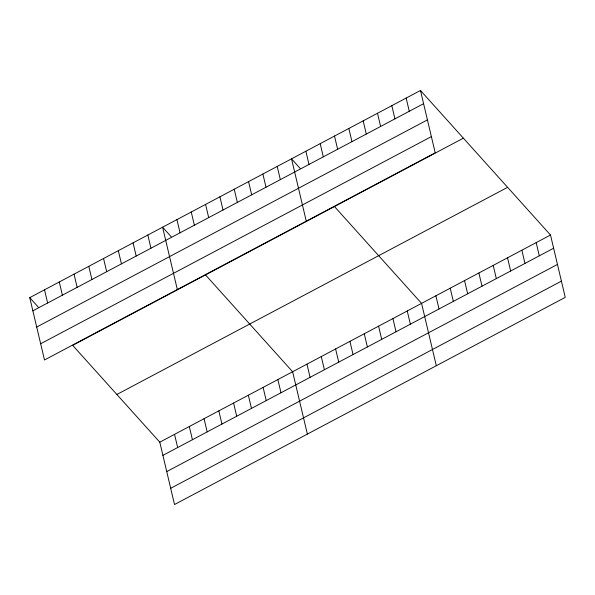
<?xml version="1.0" encoding="UTF-8"?>
<svg xmlns="http://www.w3.org/2000/svg" width="595" height="595" viewBox="0 0 595 595"><rect width="100%" height="100%" fill="white"/><g stroke="black" fill="none" stroke-linecap="round" stroke-linejoin="round"><path stroke-width="0.89" d="M420.479 90.477L435.213 152.826L44.491 359.982L29.75 297.634L420.479 90.477L550.509 235.018L565.25 297.366L174.521 504.523L159.787 442.174L72.664 345.331L463.386 138.174M32.866 310.828L423.595 103.679M36.704 327.049L427.433 119.892M40.653 343.761L431.382 136.605M116.873 394.47L507.602 187.321M159.787 442.174L550.509 235.018M162.904 455.368L553.633 248.219M166.741 471.59L557.463 264.433M170.691 488.302L561.412 281.145M300.118 168.378L291.535 158.843L306.276 221.191M334.45 206.539L421.572 303.383L436.313 365.732M171.181 236.743L162.599 227.201L177.332 289.549M205.506 274.897L292.628 371.741L307.37 434.09M29.75 297.634L38.333 307.169M536.184 242.611L539.301 255.813M521.86 250.212L524.976 263.407M507.535 257.806L510.651 271M493.203 265.4L496.327 278.601M478.878 272.993L481.995 286.195M464.554 280.595L467.67 293.789M406.147 98.078L409.271 111.272M450.222 288.188L453.345 301.382M391.822 105.672L394.946 118.866M435.897 295.782L439.021 308.983M377.498 113.266L380.614 126.46M363.173 120.859L366.289 134.061M407.248 310.977L410.364 324.171M348.841 128.46L351.965 141.655M392.916 318.57L396.039 331.765M334.516 136.054L337.64 149.248M378.591 326.164L381.707 339.366M320.192 143.648L323.308 156.842M364.266 333.765L367.383 346.959M305.867 151.242L308.983 164.443M349.934 341.359L353.058 354.553M335.61 348.953L338.733 362.147M277.211 166.436L280.327 179.631M321.285 356.546L324.401 369.748M262.886 174.03L266.002 187.224M306.961 364.147L310.077 377.342M248.554 181.624L251.678 194.825M234.229 189.225L237.353 202.419M277.872 379.565L280.989 392.76M219.905 196.819L223.021 210.013M263.109 387.39L266.233 400.591M205.58 204.412L208.696 217.606M248.346 395.214L251.469 408.415M191.248 212.006L194.372 225.208M233.59 403.046L236.706 416.24M176.923 219.607L180.047 232.801M218.826 410.87L221.95 424.064M204.063 418.694L207.186 431.888M147.835 235.025L150.959 248.219M189.307 426.518L192.423 439.72M133.079 242.849L136.196 256.051M174.543 434.343L177.667 447.544M118.316 250.674L121.432 263.875M103.552 258.505L106.676 271.699M88.796 266.329L91.913 279.524M74.033 274.154L77.149 287.348M59.269 281.978L62.393 295.18M44.513 289.802L47.63 303.004"/></g></svg>
